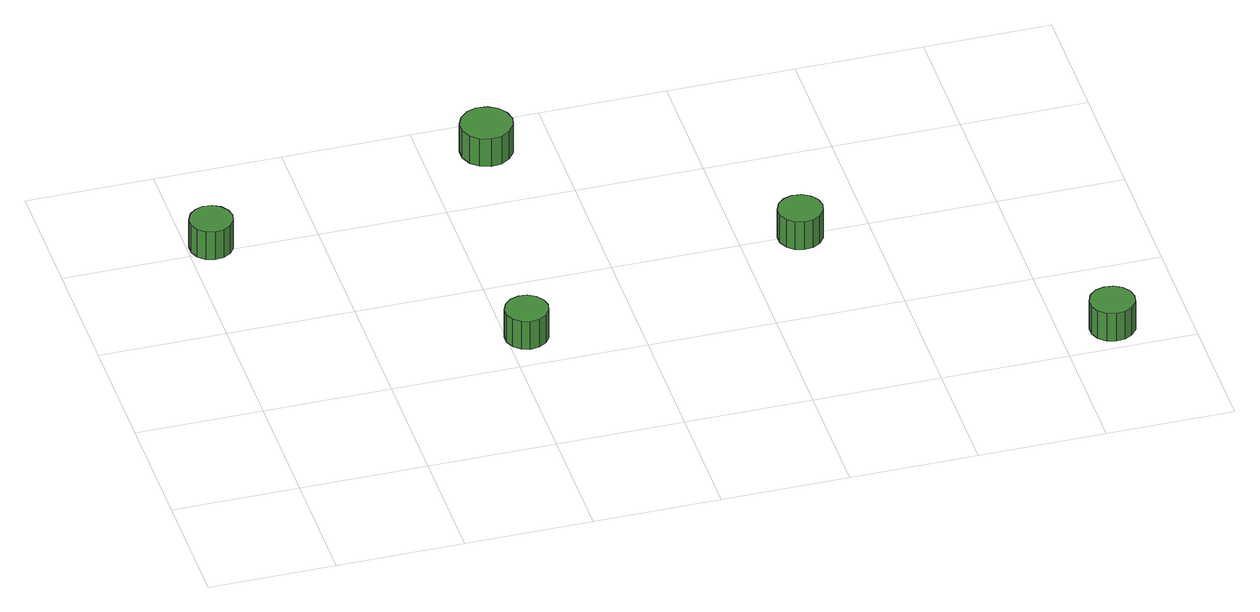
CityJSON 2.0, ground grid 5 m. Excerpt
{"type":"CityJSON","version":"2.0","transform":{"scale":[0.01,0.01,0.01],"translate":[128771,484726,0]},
"CityObjects":{
"tree1":{"type":"SolitaryVegetationObject","attributes":{"function":"something"},"geometry":[{"type":"MultiSurface","lod":"1","boundaries":[[[0,1,2,3,4,5,6,7,8,9,10,11,12,13,14]],[[15,16,17,18,19,20,21,22,23,24,25,26,27,28,29]],[[0,29,28,1]],[[1,28,27,2]],[[2,27,26,3]],[[3,26,25,4]],[[4,25,24,5]],[[5,24,23,6]],[[6,23,22,7]],[[7,22,21,8]],[[8,21,20,9]],[[9,20,19,10]],[[10,19,18,11]],[[11,18,17,12]],[[12,17,16,13]],[[13,16,15,14]],[[14,15,29,0]]]}]},
"tree2":{"type":"SolitaryVegetationObject","attributes":{"function":"something"},"geometry":[{"type":"MultiSurface","lod":"1","boundaries":[[[30,31,32,33,34,35,36,37,38,39,40,41,42,43,44]],[[45,46,47,48,49,50,51,52,53,54,55,56,57,58,59]],[[30,59,58,31]],[[31,58,57,32]],[[32,57,56,33]],[[33,56,55,34]],[[34,55,54,35]],[[35,54,53,36]],[[36,53,52,37]],[[37,52,51,38]],[[38,51,50,39]],[[39,50,49,40]],[[40,49,48,41]],[[41,48,47,42]],[[42,47,46,43]],[[43,46,45,44]],[[44,45,59,30]]]}]},
"tree3":{"type":"SolitaryVegetationObject","attributes":{"function":"something"},"geometry":[{"type":"MultiSurface","lod":"1","boundaries":[[[60,61,62,63,64,65,66,67,68,69,70,71,72,73,74]],[[75,76,77,78,79,80,81,82,83,84,85,86,87,88,89]],[[60,89,88,61]],[[61,88,87,62]],[[62,87,86,63]],[[63,86,85,64]],[[64,85,84,65]],[[65,84,83,66]],[[66,83,82,67]],[[67,82,81,68]],[[68,81,80,69]],[[69,80,79,70]],[[70,79,78,71]],[[71,78,77,72]],[[72,77,76,73]],[[73,76,75,74]],[[74,75,89,60]]]}]},
"tree4":{"type":"SolitaryVegetationObject","attributes":{"function":"something"},"geometry":[{"type":"MultiSurface","lod":"1","boundaries":[[[90,91,92,93,94,95,96,97,98,99,100,101,102,103,104]],[[105,106,107,108,109,110,111,112,113,114,115,116,117,118,119]],[[90,119,118,91]],[[91,118,117,92]],[[92,117,116,93]],[[93,116,115,94]],[[94,115,114,95]],[[95,114,113,96]],[[96,113,112,97]],[[97,112,111,98]],[[98,111,110,99]],[[99,110,109,100]],[[100,109,108,101]],[[101,108,107,102]],[[102,107,106,103]],[[103,106,105,104]],[[104,105,119,90]]]}]},
"tree5":{"type":"SolitaryVegetationObject","attributes":{"function":"something"},"geometry":[{"type":"MultiSurface","lod":"1","boundaries":[[[120,121,122,123,124,125,126,127,128,129,130,131,132,133,134]],[[135,136,137,138,139,140,141,142,143,144,145,146,147,148,149]],[[120,149,148,121]],[[121,148,147,122]],[[122,147,146,123]],[[123,146,145,124]],[[124,145,144,125]],[[125,144,143,126]],[[126,143,142,127]],[[127,142,141,128]],[[128,141,140,129]],[[129,140,139,130]],[[130,139,138,131]],[[131,138,137,132]],[[132,137,136,133]],[[133,136,135,134]],[[134,135,149,120]]]}]}
},
"vertices":[
[173,1524,177],[165,1558,177],[145,1586,177],[115,1604,177],[80,1607,177],[47,1596,177],[21,1573,177],[7,1541,177],[7,1506,177],[21,1474,177],[47,1451,177],[80,1440,177],[115,1444,177],[145,1461,177],[165,1489,177],[165,1489,48],[145,1461,48],[115,1444,48],[80,1440,48],[47,1451,48],[21,1474,48],[7,1506,48],[7,1541,48],[21,1573,48],[47,1596,48],[80,1607,48],[115,1604,48],[145,1586,48],[165,1558,48],[173,1524,48],
[1156,662,178],[1149,696,178],[1128,724,178],[1098,742,178],[1063,745,178],[1030,734,178],[1004,711,178],[990,679,178],[990,644,178],[1004,612,178],[1030,589,178],[1063,578,178],[1098,582,178],[1128,599,178],[1149,628,178],[1149,628,49],[1128,599,49],[1098,582,49],[1063,578,49],[1030,589,49],[1004,612,49],[990,644,49],[990,679,49],[1004,711,49],[1030,734,49],[1063,745,49],[1098,742,49],[1128,724,49],[1149,696,49],[1156,662,49],
[1350,1829,166],[1341,1870,166],[1316,1904,166],[1280,1925,166],[1238,1930,166],[1198,1917,166],[1167,1889,166],[1149,1850,166],[1149,1808,166],[1167,1769,166],[1198,1741,166],[1238,1728,166],[1280,1733,166],[1316,1754,166],[1341,1788,166],[1341,1788,37],[1316,1754,37],[1280,1733,37],[1238,1728,37],[1198,1741,37],[1167,1769,37],[1149,1808,37],[1149,1850,37],[1167,1889,37],[1198,1917,37],[1238,1930,37],[1280,1925,37],[1316,1904,37],[1341,1870,37],[1350,1829,37],
[2319,989,170],[2312,1025,170],[2290,1054,170],[2259,1072,170],[2223,1076,170],[2189,1065,170],[2162,1041,170],[2147,1007,170],[2147,971,170],[2162,938,170],[2189,914,170],[2223,903,170],[2259,906,170],[2290,925,170],[2312,954,170],[2312,954,41],[2290,925,41],[2259,906,41],[2223,903,41],[2189,914,41],[2162,938,41],[2147,971,41],[2147,1007,41],[2162,1041,41],[2189,1065,41],[2223,1076,41],[2259,1072,41],[2290,1054,41],[2312,1025,41],[2319,989,41],
[3289,127,165],[3282,163,165],[3260,192,165],[3229,210,165],[3193,214,165],[3158,203,165],[3131,179,165],[3117,146,165],[3117,109,165],[3131,76,165],[3158,52,165],[3193,41,165],[3229,45,165],[3260,63,165],[3282,92,165],[3282,92,36],[3260,63,36],[3229,45,36],[3193,41,36],[3158,52,36],[3131,76,36],[3117,109,36],[3117,146,36],[3131,179,36],[3158,203,36],[3193,214,36],[3229,210,36],[3260,192,36],[3282,163,36],[3289,127,36]
]}
